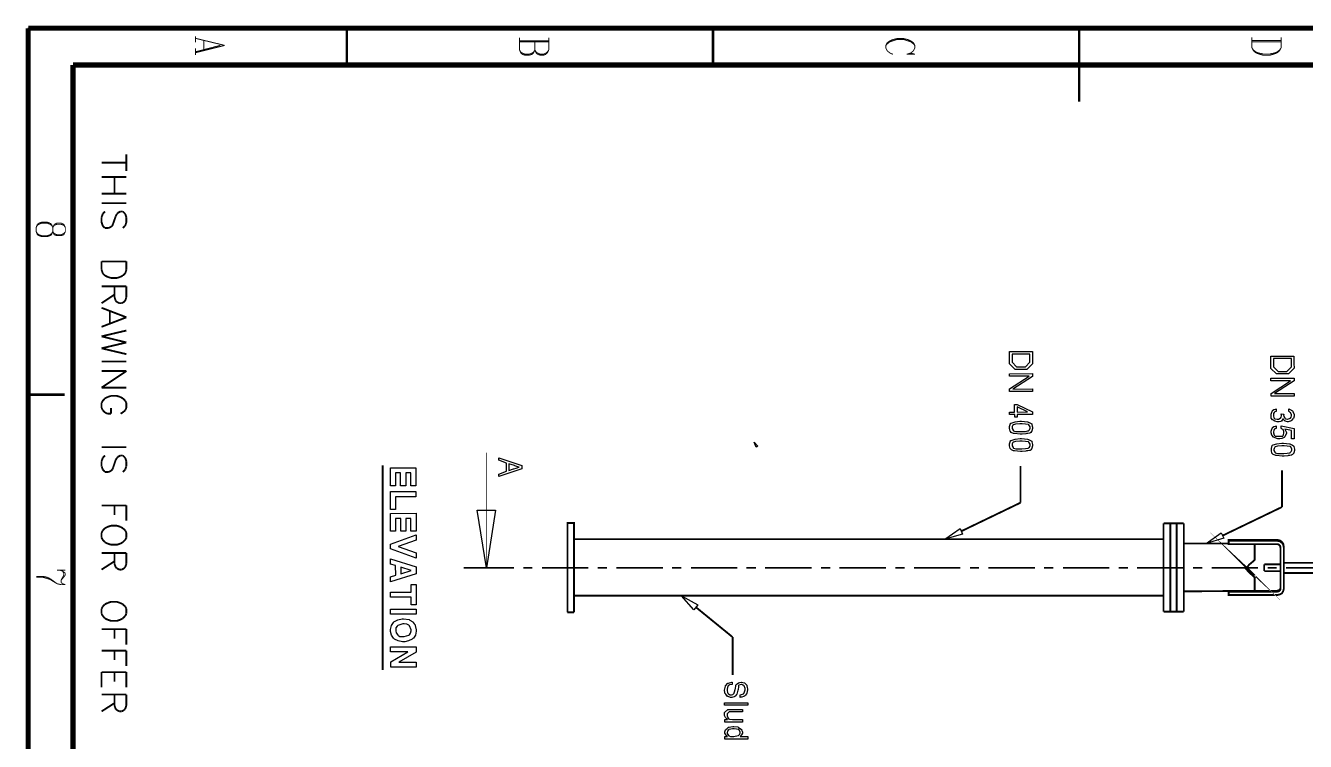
# Model space of a CAD drawing. Extents: x 0.1 to 11.6, y 0.3 to 16.2.
# Drawn here: x 0.14 to 7.09, y 12.35 to 16.23 of the extents above; entities that cross this region are included whole.
import ezdxf

# ---------------------------------------------------------------- set-up
doc = ezdxf.new("R2010")
doc.units = 0
doc.layers.get('0').update_dxf_attribs({"linetype": 'CONTINUOUS'})

msp = doc.modelspace()

# ---------------------------------------------------------------- linework, layer by layer
at = {"color": 0}
for points, const_width in [([(0.155003, 16.22), (11.57, 16.22)], 0.028333), ([(0.155003, 0.310004), (0.155003, 16.22)], 0.028333), ([(1.88499, 16.02), (1.88499, 16.22)], 0.013333), ([(3.87332, 16.02), (3.87332, 16.22)], 0.013333), ([(5.86165, 16.02), (5.86165, 16.22)], 0.013333), ([(5.86165, 16.22), (5.86165, 15.8217)], 0.013333), ([(1.06331, 16.1767), (1.06331, 16.1433)], 0.005208), ([(1.22168, 16.1267), (1.06331, 16.165)], 0.005208), ([(1.22168, 16.1267), (1.06331, 16.0867)], 0.005208), ([(1.19835, 16.1267), (1.06331, 16.0917)], 0.005208), ([(1.10834, 16.155), (1.10834, 16.1033)], 0.005208), ([(2.82335, 16.1017), (2.82335, 16.1683)], 0.005208), ([(2.98167, 16.1517), (2.82335, 16.1517)], 0.005208), ([(2.98167, 16.1467), (2.82335, 16.1467)], 0.005208), ([(2.90668, 16.1467), (2.90668, 16.1017)], 0.005208), ([(2.98167, 16.1683), (2.98167, 16.1017)], 0.005208), ([(4.81999, 16.1417), (4.81168, 16.125)], 0.005208), ([(4.81999, 16.135), (4.81168, 16.125)], 0.005208), ([(4.81168, 16.125), (4.81168, 16.1133)], 0.005208), ([(4.83501, 16.1517), (4.81999, 16.1417)], 0.005208), ([(4.83501, 16.1467), (4.81999, 16.135)], 0.005208), ([(4.84999, 16.1583), (4.83501, 16.1517)], 0.005208), ([(4.84999, 16.1517), (4.83501, 16.1467)], 0.005208), ([(4.87169, 16.1633), (4.84999, 16.1583)], 0.005208), ([(4.87169, 16.1583), (4.84999, 16.1517)], 0.005208), ([(4.91, 16.1633), (4.87169, 16.1633)], 0.005208), ([(4.91, 16.1583), (4.87169, 16.1583)], 0.005208), ([(4.93164, 16.1583), (4.91, 16.1633)], 0.005208), ([(4.93164, 16.1517), (4.91, 16.1583)], 0.005208), ([(4.94667, 16.1517), (4.93164, 16.1583)], 0.005208), ([(4.94667, 16.1467), (4.93164, 16.1517)], 0.005208), ([(4.96164, 16.1417), (4.94667, 16.1517)], 0.005208), ([(4.96164, 16.135), (4.94667, 16.1467)], 0.005208), ([(4.97, 16.125), (4.96164, 16.1417)], 0.005208), ([(4.97, 16.125), (4.96164, 16.135)], 0.005208), ([(4.97, 16.1133), (4.97, 16.125)], 0.005208), ([(6.80003, 16.1133), (6.80003, 16.17)], 0.005208), ([(6.95833, 16.1533), (6.80003, 16.1533)], 0.005208), ([(6.95833, 16.1467), (6.80003, 16.1467)], 0.005208), ([(6.95833, 16.17), (6.95833, 16.1133)], 0.005208), ([(1.06331, 16.11), (1.06331, 16.075)], 0.005208), ([(2.83003, 16.085), (2.82335, 16.1017)], 0.005208), ([(2.83003, 16.09), (2.82335, 16.1017)], 0.005208), ([(2.83832, 16.085), (2.83003, 16.09)], 0.005208), ([(2.83832, 16.0783), (2.83003, 16.085)], 0.005208), ([(2.85335, 16.0783), (2.83832, 16.085)], 0.005208), ([(2.85335, 16.0733), (2.83832, 16.0783)], 0.005208), ([(2.875, 16.0783), (2.85335, 16.0783)], 0.005208), ([(2.875, 16.0733), (2.85335, 16.0733)], 0.005208), ([(2.89165, 16.085), (2.875, 16.0783)], 0.005208), ([(2.89165, 16.0783), (2.875, 16.0733)], 0.005208), ([(2.89833, 16.09), (2.89165, 16.085)], 0.005208), ([(2.89833, 16.085), (2.89165, 16.0783)], 0.005208), ([(2.90668, 16.1017), (2.89833, 16.085)], 0.005208), ([(2.90668, 16.1017), (2.89833, 16.09)], 0.005208), ([(2.91336, 16.085), (2.90668, 16.1017)], 0.005208), ([(2.91336, 16.09), (2.90668, 16.1017)], 0.005208), ([(2.92165, 16.085), (2.91336, 16.09)], 0.005208), ([(2.92165, 16.0783), (2.91336, 16.085)], 0.005208), ([(2.93668, 16.0783), (2.92165, 16.085)], 0.005208), ([(2.93668, 16.0733), (2.92165, 16.0783)], 0.005208), ([(2.95167, 16.0783), (2.93668, 16.0783)], 0.005208), ([(2.95167, 16.0733), (2.93668, 16.0733)], 0.005208), ([(2.96669, 16.085), (2.95167, 16.0783)], 0.005208), ([(2.96669, 16.0783), (2.95167, 16.0733)], 0.005208), ([(2.97331, 16.09), (2.96669, 16.085)], 0.005208), ([(2.97331, 16.085), (2.96669, 16.0783)], 0.005208), ([(2.98167, 16.1017), (2.97331, 16.085)], 0.005208), ([(2.98167, 16.1017), (2.97331, 16.09)], 0.005208), ([(4.81168, 16.1133), (4.81999, 16.0967)], 0.005208), ([(4.81999, 16.0967), (4.83501, 16.085)], 0.005208), ([(4.83501, 16.085), (4.84999, 16.0783)], 0.005208), ([(4.94667, 16.085), (4.92503, 16.0783)], 0.005208), ([(4.92503, 16.0783), (4.97, 16.0783)], 0.005208), ([(4.94667, 16.085), (4.96164, 16.0967)], 0.005208), ([(4.97, 16.0783), (4.94667, 16.085)], 0.005208), ([(4.96164, 16.0967), (4.97, 16.1133)], 0.005208), ([(6.80832, 16.0967), (6.80003, 16.1133)], 0.005208), ([(6.80832, 16.1017), (6.80003, 16.1133)], 0.005208), ([(6.82335, 16.09), (6.80832, 16.1017)], 0.005208), ([(6.82335, 16.085), (6.80832, 16.0967)], 0.005208), ([(6.83832, 16.085), (6.82335, 16.09)], 0.005208), ([(6.83832, 16.08), (6.82335, 16.085)], 0.005208), ([(6.86003, 16.08), (6.83832, 16.085)], 0.005208), ([(6.86003, 16.0733), (6.83832, 16.08)], 0.005208), ([(6.89833, 16.08), (6.86003, 16.08)], 0.005208), ([(6.89833, 16.0733), (6.86003, 16.0733)], 0.005208), ([(6.91997, 16.085), (6.89833, 16.08)], 0.005208), ([(6.91997, 16.08), (6.89833, 16.0733)], 0.005208), ([(6.935, 16.09), (6.91997, 16.085)], 0.005208), ([(6.935, 16.085), (6.91997, 16.08)], 0.005208), ([(6.94997, 16.1017), (6.935, 16.09)], 0.005208), ([(6.94997, 16.0967), (6.935, 16.085)], 0.005208), ([(6.95833, 16.1133), (6.94997, 16.0967)], 0.005208), ([(6.95833, 16.1133), (6.94997, 16.1017)], 0.005208), ([(0.398329, 16.02), (11.315, 16.02)], 0.028333), ([(0.398329, 0.533311), (0.398329, 16.02)], 0.028333), ([(0.688314, 15.535), (0.688314, 15.445)], 0.01), ([(0.688314, 15.49), (0.553331, 15.49)], 0.01), ([(0.688314, 15.4117), (0.553331, 15.4117)], 0.01), ([(0.623318, 15.4117), (0.623318, 15.3217)], 0.01), ([(0.688314, 15.3217), (0.553331, 15.3217)], 0.01), ([(0.688314, 15.27), (0.553331, 15.27)], 0.01), ([(0.560004, 15.2117), (0.571669, 15.225)], 0.01), ([(0.643338, 15.2183), (0.636664, 15.2117)], 0.01), ([(0.656685, 15.225), (0.643338, 15.2183)], 0.01), ([(0.668349, 15.225), (0.656685, 15.225)], 0.01), ([(0.68164, 15.2117), (0.668349, 15.225)], 0.01), ([(0.205024, 15.155), (0.198351, 15.1383)], 0.005208), ([(0.205024, 15.15), (0.198351, 15.1383)], 0.005208), ([(0.213325, 15.1617), (0.205024, 15.155)], 0.005208), ([(0.213325, 15.155), (0.205024, 15.15)], 0.005208), ([(0.228353, 15.1667), (0.213325, 15.1617)], 0.005208), ([(0.228353, 15.1617), (0.213325, 15.155)], 0.005208), ([(0.258356, 15.1667), (0.228353, 15.1667)], 0.005208), ([(0.258356, 15.1617), (0.228353, 15.1617)], 0.005208), ([(0.273329, 15.1617), (0.258356, 15.1667)], 0.005208), ([(0.273329, 15.155), (0.258356, 15.1617)], 0.005208), ([(0.281685, 15.155), (0.273329, 15.1617)], 0.005208), ([(0.281685, 15.15), (0.273329, 15.155)], 0.005208), ([(0.288357, 15.1383), (0.281685, 15.155)], 0.005208), ([(0.288357, 15.1383), (0.281685, 15.15)], 0.005208), ([(0.296658, 15.155), (0.288357, 15.1383)], 0.005208), ([(0.296658, 15.15), (0.288357, 15.1383)], 0.005208), ([(0.311686, 15.1617), (0.296658, 15.155)], 0.005208), ([(0.311686, 15.155), (0.296658, 15.15)], 0.005208), ([(0.333333, 15.1617), (0.311686, 15.1617)], 0.005208), ([(0.333333, 15.155), (0.311686, 15.155)], 0.005208), ([(0.348307, 15.155), (0.333333, 15.1617)], 0.005208), ([(0.348307, 15.15), (0.333333, 15.155)], 0.005208), ([(0.356663, 15.1383), (0.348307, 15.155)], 0.005208), ([(0.356663, 15.1383), (0.348307, 15.15)], 0.005208), ([(0.553331, 15.1933), (0.560004, 15.2117)], 0.01), ([(0.553331, 15.1667), (0.553331, 15.1933)], 0.01), ([(0.560004, 15.1467), (0.553331, 15.1667)], 0.01), ([(0.571669, 15.135), (0.560004, 15.1467)], 0.01), ([(0.611654, 15.1467), (0.604981, 15.1417)], 0.01), ([(0.616644, 15.16), (0.611654, 15.1467)], 0.01), ([(0.629992, 15.1983), (0.616644, 15.16)], 0.01), ([(0.636664, 15.2117), (0.629992, 15.1983)], 0.01), ([(0.668349, 15.135), (0.68164, 15.1467)], 0.01), ([(0.688314, 15.1933), (0.68164, 15.2117)], 0.01), ([(0.68164, 15.1467), (0.688314, 15.1667)], 0.01), ([(0.688314, 15.1667), (0.688314, 15.1933)], 0.01), ([(0.198351, 15.1383), (0.198351, 15.115)], 0.005208), ([(0.198351, 15.115), (0.205024, 15.0983)], 0.005208), ([(0.198351, 15.115), (0.205024, 15.105)], 0.005208), ([(0.205024, 15.105), (0.213325, 15.0983)], 0.005208), ([(0.205024, 15.0983), (0.213325, 15.0933)], 0.005208), ([(0.213325, 15.0983), (0.228353, 15.0933)], 0.005208), ([(0.213325, 15.0933), (0.228353, 15.0883)], 0.005208), ([(0.228353, 15.0933), (0.258356, 15.0933)], 0.005208), ([(0.228353, 15.0883), (0.258356, 15.0883)], 0.005208), ([(0.258356, 15.0933), (0.273329, 15.0983)], 0.005208), ([(0.258356, 15.0883), (0.273329, 15.0933)], 0.005208), ([(0.273329, 15.0983), (0.281685, 15.105)], 0.005208), ([(0.273329, 15.0933), (0.281685, 15.0983)], 0.005208), ([(0.281685, 15.0983), (0.288357, 15.115)], 0.005208), ([(0.281685, 15.105), (0.288357, 15.115)], 0.005208), ([(0.288357, 15.1383), (0.288357, 15.115)], 0.005208), ([(0.288357, 15.115), (0.296658, 15.0983)], 0.005208), ([(0.288357, 15.115), (0.296658, 15.105)], 0.005208), ([(0.296658, 15.105), (0.311686, 15.0983)], 0.005208), ([(0.296658, 15.0983), (0.311686, 15.0933)], 0.005208), ([(0.311686, 15.0983), (0.333333, 15.0983)], 0.005208), ([(0.311686, 15.0933), (0.333333, 15.0933)], 0.005208), ([(0.333333, 15.0983), (0.348307, 15.105)], 0.005208), ([(0.333333, 15.0933), (0.348307, 15.0983)], 0.005208), ([(0.348307, 15.0983), (0.356663, 15.115)], 0.005208), ([(0.348307, 15.105), (0.356663, 15.115)], 0.005208), ([(0.356663, 15.115), (0.356663, 15.1383)], 0.005208), ([(0.591689, 15.135), (0.571669, 15.135)], 0.01), ([(0.604981, 15.1417), (0.591689, 15.135)], 0.01), ([(0.688314, 14.9533), (0.553331, 14.9533)], 0.01), ([(0.553331, 14.9083), (0.553331, 14.9533)], 0.01), ([(0.688314, 14.9533), (0.688314, 14.9083)], 0.01), ([(0.560004, 14.8883), (0.553331, 14.9083)], 0.01), ([(0.571669, 14.8767), (0.560004, 14.8883)], 0.01), ([(0.585015, 14.87), (0.571669, 14.8767)], 0.01), ([(0.604981, 14.8633), (0.585015, 14.87)], 0.01), ([(0.656685, 14.87), (0.636664, 14.8633)], 0.01), ([(0.668349, 14.8767), (0.656685, 14.87)], 0.01), ([(0.68164, 14.8883), (0.668349, 14.8767)], 0.01), ([(0.688314, 14.9083), (0.68164, 14.8883)], 0.01), ([(0.688314, 14.8183), (0.553331, 14.8183)], 0.01), ([(0.636664, 14.8633), (0.604981, 14.8633)], 0.01), ([(0.623318, 14.76), (0.623318, 14.8183)], 0.01), ([(0.688314, 14.8183), (0.688314, 14.76)], 0.01), ([(0.623318, 14.7733), (0.553331, 14.7267)], 0.01), ([(0.629992, 14.74), (0.623318, 14.76)], 0.01), ([(0.636664, 14.7333), (0.629992, 14.74)], 0.01), ([(0.650011, 14.7267), (0.636664, 14.7333)], 0.01), ([(0.675022, 14.7333), (0.663357, 14.7267)], 0.01), ([(0.68164, 14.74), (0.675022, 14.7333)], 0.01), ([(0.688314, 14.76), (0.68164, 14.74)], 0.01), ([(0.688314, 14.65), (0.553331, 14.7017)], 0.01), ([(0.598307, 14.6817), (0.598307, 14.6167)], 0.01), ([(0.663357, 14.7267), (0.650011, 14.7267)], 0.01), ([(0.688314, 14.65), (0.553331, 14.5983)], 0.01), ([(0.688314, 14.5783), (0.553331, 14.5467)], 0.01), ([(0.688314, 14.5133), (0.553331, 14.5467)], 0.01), ([(0.688314, 14.5133), (0.553331, 14.4817)], 0.01), ([(0.688314, 14.45), (0.553331, 14.4817)], 0.01), ([(0.688314, 14.41), (0.553331, 14.41)], 0.01), ([(0.688314, 14.3583), (0.553331, 14.3583)], 0.01), ([(0.688314, 14.3583), (0.553331, 14.2683)], 0.01), ([(0.688314, 14.2683), (0.553331, 14.2683)], 0.01), ([(0.353353, 14.23), (0.155003, 14.23)], 0.013333), ([(0.560004, 14.1967), (0.553331, 14.185)], 0.01), ([(0.553331, 14.185), (0.553331, 14.1583)], 0.01), ([(0.571669, 14.21), (0.560004, 14.1967)], 0.01), ([(0.585015, 14.2167), (0.571669, 14.21)], 0.01), ([(0.604981, 14.2233), (0.585015, 14.2167)], 0.01), ([(0.636664, 14.2233), (0.604981, 14.2233)], 0.01), ([(0.656685, 14.2167), (0.636664, 14.2233)], 0.01), ([(0.668349, 14.21), (0.656685, 14.2167)], 0.01), ([(0.68164, 14.1967), (0.668349, 14.21)], 0.01), ([(0.688314, 14.185), (0.68164, 14.1967)], 0.01), ([(0.688314, 14.1583), (0.688314, 14.185)], 0.01), ([(0.553331, 14.1583), (0.560004, 14.145)], 0.01), ([(0.560004, 14.145), (0.571669, 14.1333)], 0.01), ([(0.571669, 14.1333), (0.585015, 14.1267)], 0.01), ([(0.585015, 14.1267), (0.604981, 14.1267)], 0.01), ([(0.604981, 14.1583), (0.604981, 14.1267)], 0.01), ([(0.656685, 14.1267), (0.668349, 14.1333)], 0.01), ([(0.668349, 14.1333), (0.68164, 14.145)], 0.01), ([(0.68164, 14.145), (0.688314, 14.1583)], 0.01), ([(0.688314, 13.945), (0.553331, 13.945)], 0.01), ([(0.560004, 13.8867), (0.571669, 13.9)], 0.01), ([(0.656685, 13.9), (0.643338, 13.8933)], 0.01), ([(0.668349, 13.9), (0.656685, 13.9)], 0.01), ([(0.68164, 13.8867), (0.668349, 13.9)], 0.01), ([(2.64333, 13.915), (2.64333, 13.29)], 0.003333), ([(0.553331, 13.8683), (0.560004, 13.8867)], 0.01), ([(0.553331, 13.8417), (0.553331, 13.8683)], 0.01), ([(0.560004, 13.8233), (0.553331, 13.8417)], 0.01), ([(0.616644, 13.835), (0.611654, 13.8233)], 0.01), ([(0.629992, 13.875), (0.616644, 13.835)], 0.01), ([(0.636664, 13.8867), (0.629992, 13.875)], 0.01), ([(0.643338, 13.8933), (0.636664, 13.8867)], 0.01), ([(0.688314, 13.8683), (0.68164, 13.8867)], 0.01), ([(0.68164, 13.8233), (0.688314, 13.8417)], 0.01), ([(0.688314, 13.8417), (0.688314, 13.8683)], 0.01), ([(2.08003, 13.8467), (2.08003, 12.735)], 0.01), ([(5.54335, 13.6433), (5.54335, 13.8417)], 0.01), ([(0.571669, 13.81), (0.560004, 13.8233)], 0.01), ([(0.591689, 13.81), (0.571669, 13.81)], 0.01), ([(0.604981, 13.8167), (0.591689, 13.81)], 0.01), ([(0.611654, 13.8233), (0.604981, 13.8167)], 0.01), ([(0.668349, 13.81), (0.68164, 13.8233)], 0.01), ([(6.96332, 13.62), (6.96332, 13.8184)], 0.01), ([(0.688314, 13.6283), (0.553331, 13.6283)], 0.01), ([(0.623318, 13.6283), (0.623318, 13.5767)], 0.01), ([(0.688314, 13.6283), (0.688314, 13.545)], 0.01), ([(5.22168, 13.4883), (5.54335, 13.6433)], 0.01), ([(6.64165, 13.465), (6.96332, 13.62)], 0.01), ([(0.560004, 13.4933), (0.553331, 13.48)], 0.01), ([(0.553331, 13.48), (0.553331, 13.4533)], 0.01), ([(0.571669, 13.505), (0.560004, 13.4933)], 0.01), ([(0.585015, 13.5117), (0.571669, 13.505)], 0.01), ([(0.604981, 13.5183), (0.585015, 13.5117)], 0.01), ([(0.636664, 13.5183), (0.604981, 13.5183)], 0.01), ([(0.656685, 13.5117), (0.636664, 13.5183)], 0.01), ([(0.668349, 13.505), (0.656685, 13.5117)], 0.01), ([(0.68164, 13.4933), (0.668349, 13.505)], 0.01), ([(0.688314, 13.48), (0.68164, 13.4933)], 0.01), ([(0.688314, 13.4533), (0.688314, 13.48)], 0.01), ([(3.11833, 13.0483), (3.11833, 13.29), (3.11833, 13.5333), (3.08333, 13.5333), (3.08333, 13.29), (3.08333, 13.0483)], 0.01), ([(6.43001, 13.5317), (6.39165, 13.5317), (6.35667, 13.5317), (6.31999, 13.5317)], 0.01), ([(6.31999, 13.5317), (6.31999, 13.0517)], 0.01), ([(6.35667, 13.0517), (6.35667, 13.5317)], 0.01), ([(6.39165, 13.0517), (6.39165, 13.5317)], 0.01), ([(6.43001, 13.0517), (6.43001, 13.5317)], 0.01), ([(0.553331, 13.4533), (0.560004, 13.4417)], 0.01), ([(0.560004, 13.4417), (0.571669, 13.4283)], 0.01), ([(0.571669, 13.4283), (0.585015, 13.4217)], 0.01), ([(0.585015, 13.4217), (0.604981, 13.415)], 0.01), ([(0.604981, 13.415), (0.636664, 13.415)], 0.01), ([(0.636664, 13.415), (0.656685, 13.4217)], 0.01), ([(0.656685, 13.4217), (0.668349, 13.4283)], 0.01), ([(0.668349, 13.4283), (0.68164, 13.4417)], 0.01), ([(0.68164, 13.4417), (0.688314, 13.4533)], 0.01), ([(6.31999, 13.445), (3.11833, 13.445)], 0.01), ([(6.67333, 13.4217), (6.43001, 13.4217)], 0.01), ([(6.67333, 13.4367), (6.67333, 13.4183), (6.93668, 13.4183), (6.94499, 13.4167), (6.95335, 13.4083), (6.95503, 13.3983), (6.95503, 13.1767), (6.95335, 13.1683), (6.94499, 13.1617), (6.93668, 13.16), (6.67333, 13.16), (6.67333, 13.1417), (6.93668, 13.1417), (6.95167, 13.145), (6.96332, 13.1517), (6.97, 13.1634), (6.97331, 13.1767), (6.97331, 13.3983), (6.97, 13.415), (6.96332, 13.425), (6.95167, 13.4333), (6.93668, 13.4367)], 0.01), ([(6.815, 13.4183), (6.815, 13.3783), (6.815, 13.3333), (6.80664, 13.325), (6.785, 13.3066), (6.76665, 13.285), (6.785, 13.265), (6.80501, 13.2467), (6.815, 13.2367), (6.815, 13.1967), (6.815, 13.1617)], 0.01), ([(6.97331, 13.3983), (6.97331, 13.4033), (6.97, 13.42), (6.96332, 13.43), (6.95167, 13.4383), (6.93668, 13.4417)], 0.01), ([(0.688314, 13.37), (0.553331, 13.37)], 0.01), ([(0.623318, 13.3117), (0.623318, 13.37)], 0.01), ([(0.688314, 13.37), (0.688314, 13.3117)], 0.01), ([(0.356663, 13.2767), (0.311686, 13.2767)], 0.005208), ([(0.32666, 13.2767), (0.341689, 13.2717)], 0.005208), ([(0.341689, 13.2717), (0.356663, 13.26)], 0.005208), ([(0.341689, 13.2717), (0.348307, 13.26)], 0.005208), ([(0.623318, 13.325), (0.553331, 13.28)], 0.01), ([(0.629992, 13.2933), (0.623318, 13.3117)], 0.01), ([(0.636664, 13.2867), (0.629992, 13.2933)], 0.01), ([(0.650011, 13.28), (0.636664, 13.2867)], 0.01), ([(0.663357, 13.28), (0.650011, 13.28)], 0.01), ([(0.675022, 13.2867), (0.663357, 13.28)], 0.01), ([(0.68164, 13.2933), (0.675022, 13.2867)], 0.01), ([(0.688314, 13.3117), (0.68164, 13.2933)], 0.01), ([(2.52001, 13.29), (2.79335, 13.29)], 0.01), ([(2.84332, 13.29), (2.89333, 13.29)], 0.01), ([(2.94499, 13.29), (3.19667, 13.29)], 0.01), ([(3.24669, 13.29), (3.29833, 13.29)], 0.01), ([(3.34831, 13.29), (3.60167, 13.29)], 0.01), ([(3.65169, 13.29), (3.70167, 13.29)], 0.01), ([(3.75331, 13.29), (4.00499, 13.29)], 0.01), ([(4.05501, 13.29), (4.10667, 13.29)], 0.01), ([(4.15668, 13.29), (4.41, 13.29)], 0.01), ([(4.46001, 13.29), (4.50999, 13.29)], 0.01), ([(4.56, 13.29), (4.81332, 13.29)], 0.01), ([(4.86333, 13.29), (4.91499, 13.29)], 0.01), ([(4.965, 13.29), (5.21669, 13.29)], 0.01), ([(5.26833, 13.29), (5.31836, 13.29)], 0.01), ([(5.36833, 13.29), (5.62169, 13.29)], 0.01), ([(5.67165, 13.29), (5.72168, 13.29)], 0.01), ([(5.77333, 13.29), (6.02501, 13.29)], 0.01), ([(6.07667, 13.29), (6.12668, 13.29)], 0.01), ([(6.17665, 13.29), (6.43001, 13.29)], 0.01), ([(6.47999, 13.29), (6.53, 13.29)], 0.01), ([(6.58165, 13.29), (6.83333, 13.29)], 0.01), ([(6.95503, 13.3083), (6.86664, 13.3083)], 0.01), ([(6.86664, 13.3083), (6.86664, 13.2884), (6.86664, 13.2717)], 0.01), ([(6.86664, 13.2717), (6.95503, 13.2717)], 0.01), ([(6.88499, 13.29), (6.935, 13.29)], 0.01), ([(7.87831, 13.3167), (6.97331, 13.3167)], 0.01), ([(6.98503, 13.29), (7.23833, 13.29)], 0.01), ([(0.235026, 13.2433), (0.198351, 13.2433)], 0.005208), ([(0.235026, 13.2383), (0.198351, 13.2383)], 0.005208), ([(0.258356, 13.2383), (0.235026, 13.2433)], 0.005208), ([(0.258356, 13.2317), (0.235026, 13.2383)], 0.005208), ([(0.273329, 13.2317), (0.258356, 13.2383)], 0.005208), ([(0.273329, 13.2267), (0.258356, 13.2317)], 0.005208), ([(0.311686, 13.2033), (0.273329, 13.2317)], 0.005208), ([(0.311686, 13.2033), (0.273329, 13.2267)], 0.005208), ([(0.333333, 13.1983), (0.311686, 13.2033)], 0.005208), ([(0.356663, 13.25), (0.333333, 13.2217)], 0.005208), ([(0.348307, 13.25), (0.333333, 13.2217)], 0.005208), ([(0.333333, 13.2217), (0.333333, 13.21)], 0.005208), ([(0.333333, 13.21), (0.341689, 13.2033)], 0.005208), ([(0.341689, 13.2033), (0.356663, 13.1983)], 0.005208), ([(0.348307, 13.26), (0.348307, 13.25)], 0.005208), ([(0.356663, 13.26), (0.356663, 13.25)], 0.005208), ([(6.815, 13.2367), (6.815, 13.2483)], 0.01), ([(6.97331, 13.2617), (7.87831, 13.2617)], 0.01), ([(0.356663, 13.1983), (0.333333, 13.1983)], 0.005208), ([(3.11833, 13.1383), (6.31999, 13.1383)], 0.01), ([(6.43001, 13.1617), (6.85667, 13.165)], 0.01), ([(6.67333, 13.16), (6.67333, 13.1617)], 0.01), ([(6.93668, 13.165), (6.85667, 13.165)], 0.01), ([(6.93668, 13.16), (6.93668, 13.165), (6.94499, 13.1667), (6.95335, 13.1733), (6.95503, 13.1816)], 0.01), ([(0.560004, 13.08), (0.553331, 13.0667)], 0.01), ([(0.553331, 13.0667), (0.553331, 13.04)], 0.01), ([(0.571669, 13.0917), (0.560004, 13.08)], 0.01), ([(0.585015, 13.0983), (0.571669, 13.0917)], 0.01), ([(0.604981, 13.105), (0.585015, 13.0983)], 0.01), ([(0.636664, 13.105), (0.604981, 13.105)], 0.01), ([(0.656685, 13.0983), (0.636664, 13.105)], 0.01), ([(0.668349, 13.0917), (0.656685, 13.0983)], 0.01), ([(0.68164, 13.08), (0.668349, 13.0917)], 0.01), ([(0.688314, 13.0667), (0.68164, 13.08)], 0.01), ([(0.688314, 13.04), (0.688314, 13.0667)], 0.01), ([(3.78168, 13.075), (3.97999, 12.9134)], 0.01), ([(0.553331, 13.04), (0.560004, 13.0283)], 0.01), ([(0.560004, 13.0283), (0.571669, 13.015)], 0.01), ([(0.571669, 13.015), (0.585015, 13.0084)], 0.01), ([(0.585015, 13.0084), (0.604981, 13.0017)], 0.01), ([(0.604981, 13.0017), (0.636664, 13.0017)], 0.01), ([(0.636664, 13.0017), (0.656685, 13.0084)], 0.01), ([(0.656685, 13.0084), (0.668349, 13.015)], 0.01), ([(0.668349, 13.015), (0.68164, 13.0283)], 0.01), ([(0.68164, 13.0283), (0.688314, 13.04)], 0.01), ([(3.08333, 13.0483), (3.11833, 13.0483)], 0.01), ([(6.31999, 13.0517), (6.35667, 13.0517), (6.39165, 13.0517), (6.43001, 13.0517)], 0.01), ([(0.688314, 12.9567), (0.553331, 12.9567)], 0.01), ([(0.623318, 12.9567), (0.623318, 12.905)], 0.01), ([(0.688314, 12.9567), (0.688314, 12.8717)], 0.01), ([(3.97999, 12.9134), (3.97999, 12.7083)], 0.01), ([(0.688314, 12.84), (0.553331, 12.84)], 0.01), ([(0.623318, 12.84), (0.623318, 12.7884)], 0.01), ([(0.688314, 12.84), (0.688314, 12.7567)], 0.01), ([(0.688314, 12.7233), (0.553331, 12.7233)], 0.01), ([(0.553331, 12.7233), (0.553331, 12.64)], 0.01), ([(0.623318, 12.7233), (0.623318, 12.6717)], 0.01), ([(0.688314, 12.7233), (0.688314, 12.64)], 0.01), ([(0.688314, 12.6017), (0.553331, 12.6017)], 0.01), ([(0.623318, 12.5433), (0.623318, 12.6017)], 0.01), ([(0.688314, 12.6017), (0.688314, 12.5433)], 0.01), ([(0.623318, 12.555), (0.553331, 12.51)], 0.01), ([(0.629992, 12.5233), (0.623318, 12.5433)], 0.01), ([(0.636664, 12.5167), (0.629992, 12.5233)], 0.01), ([(0.650011, 12.51), (0.636664, 12.5167)], 0.01), ([(0.663357, 12.51), (0.650011, 12.51)], 0.01), ([(0.675022, 12.5167), (0.663357, 12.51)], 0.01), ([(0.68164, 12.5233), (0.675022, 12.5167)], 0.01), ([(0.688314, 12.5433), (0.68164, 12.5233)], 0.01)]:
    msp.add_lwpolyline(points, dxfattribs=dict(at, const_width=const_width))
for points, const_width in [([(0.155003, 16.22), (11.57, 16.22), (11.57, 0.310004), (0.155003, 0.310004), (0.155003, 16.22)], 0.005208), ([(6.77165, 13.29), (6.78999, 13.2717), (6.81, 13.2533), (6.815, 13.2483), (6.79497, 13.2683), (6.77165, 13.29)], 0.01), ([(6.67333, 13.4367), (6.67333, 13.4417), (6.93668, 13.4417), (6.93668, 13.4367), (6.67333, 13.4367)], 0.01)]:
    msp.add_lwpolyline(points, close=True, dxfattribs=dict(at, const_width=const_width))
for points in [[(5.48335, 14.4643), (5.60835, 14.4646), (5.60835, 14.424), (5.60856, 14.3979), (5.57796, 14.3674), (5.54671, 14.3674), (5.51417, 14.3671), (5.48356, 14.3978), (5.48335, 14.4218), (5.48335, 14.4643)], [(5.49724, 14.4504), (5.49724, 14.424), (5.49744, 14.406), (5.5224, 14.381), (5.54693, 14.3812), (5.56972, 14.3812), (5.59467, 14.4063), (5.59446, 14.4246), (5.59446, 14.4507), (5.49724, 14.4504)], [(6.90332, 14.4394), (7.02832, 14.4396), (7.02832, 14.399), (7.02854, 14.3731), (6.99794, 14.3424), (6.96669, 14.3424), (6.93414, 14.3422), (6.90354, 14.3728), (6.90332, 14.3968), (6.90332, 14.4394)], [(6.91721, 14.4256), (6.91721, 14.399), (6.91743, 14.381), (6.94239, 14.3561), (6.9669, 14.3563), (6.98969, 14.3563), (7.01465, 14.3812), (7.01443, 14.3997), (7.01443, 14.4257), (6.91721, 14.4256)], [(5.48351, 14.344), (5.60851, 14.3442), (5.60851, 14.3292), (5.50196, 14.2607), (5.60872, 14.2608), (5.60872, 14.2469), (5.48372, 14.2468), (5.48372, 14.2617), (5.59028, 14.3303), (5.48351, 14.3301), (5.48351, 14.344)], [(6.90354, 14.3189), (7.02854, 14.3192), (7.02854, 14.3042), (6.92199, 14.2356), (7.02875, 14.2358), (7.02875, 14.2219), (6.90375, 14.2217), (6.90375, 14.2367), (7.01031, 14.3053), (6.90354, 14.305), (6.90354, 14.3189)], [(5.48372, 14.1357), (5.5115, 14.1357), (5.5115, 14.1774), (5.52539, 14.1774), (5.60872, 14.136), (5.60894, 14.1221), (5.52561, 14.1218), (5.52561, 14.1079), (5.51172, 14.1079), (5.51172, 14.1218), (5.48394, 14.1218), (5.48372, 14.1357)], [(5.52539, 14.1357), (5.58094, 14.136), (5.52539, 14.1635), (5.52539, 14.1357)], [(6.93158, 14.1522), (6.93158, 14.1383), (6.93033, 14.1381), (6.9215, 14.1349), (6.92096, 14.1344), (6.92014, 14.1333), (6.91808, 14.1282), (6.91769, 14.1206), (6.91769, 14.1181), (6.91769, 14.1147), (6.91938, 14.1046), (6.92313, 14.1), (6.92421, 14.0996), (6.92475, 14.0989), (6.93636, 14.0967), (6.94026, 14.0967), (6.94401, 14.0967), (6.95426, 14.1017), (6.95524, 14.1026), (6.9554, 14.1031), (6.95839, 14.1083), (6.9611, 14.1149), (6.9611, 14.1169), (6.96093, 14.1171), (6.95964, 14.1251), (6.95936, 14.126), (6.97325, 14.1247), (6.97319, 14.1246), (6.97304, 14.1233), (6.97304, 14.1228), (6.972, 14.1204), (6.97265, 14.1118), (6.97754, 14.1063), (6.97846, 14.105), (6.97889, 14.1031), (6.9846, 14.0979), (6.99235, 14.0969), (6.99496, 14.0969), (6.99571, 14.0969), (7.00831, 14.1017), (7.00928, 14.1026), (7.0095, 14.1031), (7.01243, 14.1082), (7.01492, 14.1146), (7.01492, 14.1167), (7.01492, 14.1203), (7.01199, 14.1303), (7.01144, 14.1313), (7.00999, 14.1317), (7.00575, 14.1351), (7.00217, 14.1383), (7.00103, 14.1386), (7.00103, 14.1525), (7.00319, 14.1521), (7.02024, 14.1421), (7.02143, 14.1406), (7.02208, 14.1389), (7.02881, 14.1228), (7.02881, 14.1174), (7.02881, 14.1129), (7.02501, 14.1011), (7.02425, 14.0997), (7.02274, 14.0982), (7.01318, 14.0881), (7.01188, 14.0874), (7.0096, 14.0863), (7.00222, 14.0836), (6.99675, 14.0831), (6.99496, 14.0831), (6.99289, 14.0831), (6.98068, 14.0865), (6.97954, 14.0872), (6.97786, 14.0875), (6.9725, 14.0918), (6.96913, 14.0981), (6.96847, 14.0993), (6.96728, 14.0974), (6.9599, 14.0864), (6.95871, 14.0858), (6.95638, 14.0851), (6.94868, 14.0832), (6.94217, 14.0828), (6.94006, 14.0828), (6.93631, 14.0828), (6.92507, 14.0854), (6.91618, 14.0914), (6.91444, 14.0931), (6.91178, 14.0939), (6.90522, 14.1032), (6.90381, 14.1161), (6.90381, 14.1186), (6.90381, 14.1244), (6.9101, 14.1404), (6.9114, 14.1418), (6.91206, 14.1431), (6.91938, 14.1486), (6.92953, 14.1521), (6.93158, 14.1522)], [(5.54633, 14.0853), (5.54937, 14.0853), (5.58192, 14.0819), (5.58475, 14.0814), (5.58718, 14.0799), (5.59771, 14.0753), (5.60449, 14.0711), (5.60514, 14.0699), (5.60487, 14.0675), (5.60661, 14.0597), (5.60883, 14.0528), (5.60883, 14.0506), (5.60883, 14.0458), (5.60558, 14.0338), (5.60493, 14.0321), (5.6034, 14.0303), (5.59885, 14.0242), (5.59483, 14.0215), (5.59364, 14.0214), (5.59136, 14.0208), (5.58376, 14.0194), (5.57721, 14.0186), (5.57542, 14.0182), (5.57292, 14.0176), (5.55311, 14.0158), (5.54656, 14.0158), (5.54237, 14.0157), (5.51112, 14.0189), (5.50836, 14.0194), (5.50467, 14.0199), (5.49349, 14.0238), (5.48839, 14.0297), (5.48774, 14.031), (5.48676, 14.0321), (5.48383, 14.0458), (5.48383, 14.0503), (5.48383, 14.0562), (5.4885, 14.0729), (5.48947, 14.0744), (5.49274, 14.0758), (5.51417, 14.0821), (5.54058, 14.0853), (5.54633, 14.0853)], [(5.54633, 14.0714), (5.53971, 14.0713), (5.51665, 14.0697), (5.50483, 14.0663), (5.50379, 14.0653), (5.50228, 14.0636), (5.49849, 14.0575), (5.49772, 14.0521), (5.49772, 14.0503), (5.49772, 14.0467), (5.50293, 14.0365), (5.50401, 14.0356), (5.50456, 14.034), (5.51708, 14.0303), (5.54053, 14.0297), (5.54656, 14.0297), (5.55083, 14.0297), (5.56999, 14.0307), (5.58376, 14.0333), (5.58539, 14.034), (5.58658, 14.0343), (5.59196, 14.0397), (5.59494, 14.0481), (5.59494, 14.0507), (5.59494, 14.0551), (5.58789, 14.0668), (5.58649, 14.0683), (5.58421, 14.0679), (5.57032, 14.0692), (5.55231, 14.0714), (5.54633, 14.0714)], [(6.93175, 14.0599), (6.93175, 14.046), (6.93056, 14.0457), (6.92188, 14.0431), (6.92133, 14.0426), (6.92046, 14.0415), (6.91829, 14.0362), (6.91786, 14.0288), (6.91786, 14.0263), (6.91786, 14.0222), (6.91992, 14.0101), (6.92458, 14.0056), (6.92589, 14.0054), (6.92654, 14.0051), (6.94185, 14.0043), (6.94694, 14.0043), (6.95182, 14.0043), (6.96528, 14.0053), (6.96647, 14.0054), (6.96707, 14.0054), (6.97086, 14.0113), (6.97342, 14.0236), (6.97342, 14.0271), (6.97342, 14.0307), (6.97017, 14.0414), (6.96951, 14.0417), (6.96826, 14.0411), (6.96376, 14.0424), (6.9605, 14.0456), (6.95953, 14.046), (6.95953, 14.0599), (7.02897, 14.0461), (7.02919, 13.9906), (7.01531, 13.9906), (7.01508, 14.0351), (6.97928, 14.0422), (6.98008, 14.0399), (6.98454, 14.0315), (6.98731, 14.025), (6.98731, 14.0228), (6.98731, 14.0201), (6.97831, 14.0015), (6.97646, 14), (6.97433, 13.9975), (6.96332, 13.9915), (6.95167, 13.9904), (6.94781, 13.9904), (6.94065, 13.9904), (6.92111, 13.9972), (6.91917, 13.9986), (6.91656, 13.9997), (6.90767, 14.0097), (6.90397, 14.0233), (6.90397, 14.0263), (6.90397, 14.0321), (6.91026, 14.0481), (6.91157, 14.0496), (6.91217, 14.0508), (6.91943, 14.0562), (6.92964, 14.0596), (6.93175, 14.0599)], [(5.54644, 13.9913), (5.54949, 13.9913), (5.58203, 13.9881), (5.58485, 13.9874), (5.58729, 13.9858), (5.59782, 13.9813), (5.6046, 13.9772), (5.60525, 13.9758), (5.60499, 13.9736), (5.60672, 13.9657), (5.60894, 13.9589), (5.60894, 13.9565), (5.60894, 13.9519), (5.60568, 13.9397), (5.60504, 13.9381), (5.60351, 13.9362), (5.59896, 13.9301), (5.59494, 13.9276), (5.59375, 13.9275), (5.59147, 13.9268), (5.58388, 13.9256), (5.57731, 13.9246), (5.57553, 13.9242), (5.57303, 13.9236), (5.55322, 13.9218), (5.54665, 13.9218), (5.54249, 13.9218), (5.51124, 13.9249), (5.50846, 13.9256), (5.50478, 13.9258), (5.4936, 13.9299), (5.4885, 13.9357), (5.48785, 13.9369), (5.48687, 13.9382), (5.48394, 13.9518), (5.48394, 13.9564), (5.48394, 13.9624), (5.48861, 13.979), (5.48958, 13.9804), (5.49283, 13.9819), (5.51426, 13.9881), (5.54069, 13.9913), (5.54644, 13.9913)], [(5.54644, 13.9774), (5.53982, 13.9774), (5.51676, 13.9757), (5.50493, 13.9722), (5.5039, 13.9713), (5.50239, 13.9696), (5.49858, 13.9636), (5.49783, 13.9582), (5.49783, 13.9564), (5.49783, 13.9526), (5.50304, 13.9425), (5.50413, 13.9415), (5.50467, 13.94), (5.51719, 13.9364), (5.54064, 13.9357), (5.54665, 13.9357), (5.55094, 13.9357), (5.5701, 13.9368), (5.58388, 13.9393), (5.5855, 13.94), (5.58669, 13.9404), (5.59207, 13.9457), (5.59506, 13.954), (5.59506, 13.9568), (5.59506, 13.9611), (5.588, 13.9729), (5.58658, 13.9743), (5.58431, 13.974), (5.57042, 13.9753), (5.5524, 13.9774), (5.54644, 13.9774)], [(6.96832, 13.966), (6.97136, 13.966), (7.0039, 13.9628), (7.00672, 13.9621), (7.00917, 13.9607), (7.01969, 13.9561), (7.02647, 13.9519), (7.02713, 13.9507), (7.02686, 13.9483), (7.0286, 13.9404), (7.03082, 13.9336), (7.03082, 13.9312), (7.03082, 13.9267), (7.02756, 13.9144), (7.02692, 13.9129), (7.02539, 13.911), (7.02083, 13.905), (7.01682, 13.9024), (7.01563, 13.9022), (7.01335, 13.9017), (7.00575, 13.9003), (6.99918, 13.8994), (6.9974, 13.899), (6.9949, 13.8983), (6.9751, 13.8965), (6.96853, 13.8965), (6.96436, 13.8965), (6.93311, 13.8996), (6.93033, 13.9003), (6.92665, 13.9006), (6.91547, 13.9046), (6.91038, 13.9104), (6.90972, 13.9118), (6.90875, 13.9129), (6.90582, 13.9265), (6.90582, 13.9311), (6.90582, 13.9371), (6.91049, 13.9537), (6.91146, 13.9551), (6.91471, 13.9567), (6.93614, 13.9628), (6.96257, 13.966), (6.96832, 13.966)], [(6.96832, 13.9521), (6.96169, 13.9521), (6.93864, 13.9506), (6.92681, 13.9471), (6.92578, 13.9461), (6.92426, 13.9444), (6.92046, 13.9383), (6.91971, 13.9329), (6.91971, 13.9311), (6.91971, 13.9274), (6.92492, 13.9174), (6.926, 13.9164), (6.92654, 13.9149), (6.93907, 13.9111), (6.96251, 13.9104), (6.96853, 13.9104), (6.97282, 13.9104), (6.99197, 13.9115), (7.00575, 13.9142), (7.00738, 13.9149), (7.00857, 13.9151), (7.01394, 13.9206), (7.01693, 13.9289), (7.01693, 13.9315), (7.01693, 13.936), (7.00988, 13.9476), (7.00846, 13.9492), (7.00618, 13.9488), (6.99229, 13.95), (6.97428, 13.9521), (6.96832, 13.9521)], [(2.12164, 13.8328), (2.26053, 13.833), (2.26074, 13.7358), (2.23296, 13.7358), (2.23275, 13.8052), (2.20497, 13.8052), (2.20518, 13.7358), (2.1774, 13.7356), (2.17719, 13.805), (2.14942, 13.805), (2.14962, 13.7356), (2.12185, 13.7356), (2.12164, 13.8328)], [(2.71001, 13.8867), (2.83501, 13.8461), (2.83501, 13.827), (2.71024, 13.786), (2.71024, 13.7984), (2.7519, 13.8147), (2.75168, 13.8581), (2.71001, 13.8746), (2.71001, 13.8867)], [(2.76557, 13.8537), (2.76579, 13.819), (2.79075, 13.827), (2.79237, 13.8269), (2.80464, 13.8304), (2.81862, 13.8358), (2.82113, 13.8366), (2.81885, 13.8367), (2.79801, 13.844), (2.79617, 13.8446), (2.76557, 13.8537)], [(2.12185, 13.7033), (2.26074, 13.7035), (2.26074, 13.6757), (2.14962, 13.6755), (2.14985, 13.6061), (2.12207, 13.6061), (2.12185, 13.7033)], [(2.12201, 13.5854), (2.2609, 13.5856), (2.26112, 13.4884), (2.23335, 13.4884), (2.23313, 13.5578), (2.20535, 13.5578), (2.20557, 13.4884), (2.17779, 13.4882), (2.17757, 13.5576), (2.14979, 13.5576), (2.15001, 13.4882), (2.12224, 13.4882), (2.12201, 13.5854)], [(2.64333, 13.29), (2.59332, 13.6033), (2.69336, 13.6033), (2.64333, 13.29)], [(5.22835, 13.4733), (5.13167, 13.445), (5.215, 13.5033), (5.22835, 13.4733)], [(2.12224, 13.4186), (2.26112, 13.468), (2.26112, 13.4401), (2.16411, 13.4053), (2.26133, 13.371), (2.26133, 13.343), (2.12244, 13.3921), (2.12224, 13.4186)], [(6.64833, 13.45), (6.55165, 13.4217), (6.63336, 13.48), (6.64833, 13.45)], [(2.12267, 13.2133), (2.12267, 13.2413), (2.15044, 13.25), (2.15022, 13.3021), (2.12244, 13.3101), (2.12244, 13.3383), (2.26133, 13.2947), (2.26156, 13.2574), (2.12267, 13.2133)], [(2.17822, 13.2578), (2.23378, 13.276), (2.178, 13.2934), (2.17822, 13.2578)], [(2.12267, 13.1575), (2.23378, 13.1577), (2.23378, 13.1994), (2.26156, 13.1994), (2.26178, 13.0883), (2.234, 13.0883), (2.234, 13.1299), (2.12289, 13.1297), (2.12267, 13.1575)], [(3.77001, 13.0617), (3.70335, 13.1383), (3.79167, 13.0883), (3.77001, 13.0617)], [(2.12283, 13.0654), (2.26172, 13.0657), (2.26172, 13.0379), (2.12283, 13.0377), (2.12283, 13.0654)], [(2.19146, 13.0135), (2.19379, 13.0135), (2.22364, 13.0086), (2.22597, 13.0076), (2.22715, 13.0062), (2.24283, 12.997), (2.24419, 12.9957), (2.24468, 12.9935), (2.25011, 12.9864), (2.25586, 12.9805), (2.25657, 12.9789), (2.25667, 12.9763), (2.26193, 12.9538), (2.26199, 12.9512), (2.26193, 12.9459), (2.25732, 12.9247), (2.24658, 12.9085), (2.24354, 12.9056), (2.23964, 12.9025), (2.22026, 12.8923), (2.19928, 12.8885), (2.19233, 12.8885), (2.1869, 12.8884), (2.16325, 12.8925), (2.14438, 12.9023), (2.14133, 12.9052), (2.13792, 12.9078), (2.12706, 12.9246), (2.1231, 12.9441), (2.1231, 12.9505), (2.12304, 12.9548), (2.12744, 12.9756), (2.13807, 12.9935), (2.14111, 12.9963), (2.14378, 12.9983), (2.16222, 13.0078), (2.18608, 13.0135), (2.19146, 13.0135)], [(2.19233, 12.9857), (2.18892, 12.9856), (2.16303, 12.9773), (2.16129, 12.9757), (2.15864, 12.9737), (2.15201, 12.9639), (2.15082, 12.9531), (2.15088, 12.9505), (2.15082, 12.9475), (2.15343, 12.936), (2.15956, 12.9274), (2.16129, 12.9258), (2.16217, 12.9233), (2.17318, 12.9173), (2.18946, 12.9162), (2.19299, 12.9162), (2.1964, 12.9162), (2.22228, 12.9242), (2.22401, 12.9258), (2.22538, 12.9265), (2.23113, 12.9355), (2.23421, 12.9469), (2.23421, 12.9507), (2.23415, 12.9528), (2.22532, 12.9746), (2.22358, 12.9761), (2.22157, 12.9774), (2.21018, 12.9828), (2.19678, 12.9857), (2.19233, 12.9857)], [(2.1231, 12.8606), (2.26199, 12.8608), (2.26199, 12.8319), (2.16781, 12.7772), (2.26221, 12.7775), (2.26221, 12.7497), (2.12332, 12.7495), (2.12332, 12.7792), (2.21619, 12.833), (2.1231, 12.8328), (2.1231, 12.8606)], [(3.97835, 12.6694), (3.97835, 12.6555), (3.97683, 12.6554), (3.96436, 12.6541), (3.96338, 12.654), (3.96158, 12.653), (3.9566, 12.6494), (3.95458, 12.6451), (3.95404, 12.6436), (3.95318, 12.6418), (3.95057, 12.6294), (3.95057, 12.6253), (3.95057, 12.6231), (3.95296, 12.6126), (3.9534, 12.6117), (3.95356, 12.61), (3.95632, 12.6051), (3.96018, 12.6035), (3.96099, 12.603), (3.96094, 12.6024), (3.96463, 12.6003), (3.96967, 12.5999), (3.9714, 12.5999), (3.9739, 12.5999), (3.98068, 12.6012), (3.98139, 12.6015), (3.98182, 12.6016), (3.98807, 12.6092), (3.98856, 12.6103), (3.98856, 12.6103), (3.98969, 12.6165), (3.99376, 12.6285), (3.99442, 12.6312), (3.99485, 12.6336), (3.99832, 12.6485), (3.99832, 12.6535), (3.99914, 12.6539), (4.00521, 12.6592), (4.01193, 12.665), (4.01307, 12.6657), (4.01361, 12.6655), (4.01937, 12.6674), (4.02604, 12.6696), (4.02826, 12.6696), (4.02908, 12.6696), (4.04406, 12.6656), (4.04542, 12.6648), (4.04579, 12.6633), (4.051, 12.6576), (4.05686, 12.6521), (4.05757, 12.6505), (4.0574, 12.6482), (4.0594, 12.6393), (4.06168, 12.6318), (4.06168, 12.6292), (4.06168, 12.627), (4.05772, 12.6085), (4.05692, 12.6069), (4.05528, 12.6047), (4.04953, 12.5974), (4.04378, 12.5928), (4.04215, 12.5919), (4.03988, 12.5906), (4.03087, 12.5872), (4.02229, 12.5864), (4.02024, 12.5863), (4.02024, 12.6002), (4.02246, 12.5998), (4.03967, 12.6053), (4.04085, 12.6067), (4.04144, 12.6075), (4.04525, 12.6156), (4.04779, 12.6265), (4.04779, 12.6288), (4.04779, 12.634), (4.04324, 12.6483), (4.04237, 12.6494), (4.04081, 12.6498), (4.03549, 12.6532), (4.03103, 12.6557), (4.02957, 12.6557), (4.02767, 12.6557), (4.01383, 12.6519), (4.01199, 12.6512), (4.01193, 12.6496), (4.0121, 12.6419), (4.01096, 12.6309), (4.01025, 12.6277), (4.00917, 12.6246), (4.00319, 12.6039), (4.00265, 12.603), (4.00092, 12.6013), (3.99571, 12.5951), (3.99149, 12.5909), (3.99029, 12.5902), (3.98807, 12.5891), (3.98079, 12.5866), (3.97504, 12.586), (3.97314, 12.586), (3.96858, 12.586), (3.95632, 12.5901), (3.95492, 12.5908), (3.95313, 12.5913), (3.94243, 12.6032), (3.94168, 12.6047), (3.94043, 12.6058), (3.93668, 12.6228), (3.93668, 12.6247), (3.93668, 12.6247), (3.94065, 12.647), (3.94146, 12.6485), (3.94189, 12.6496), (3.95458, 12.6628), (3.95622, 12.6637), (3.95736, 12.664), (3.97629, 12.6694), (3.97835, 12.6694)], [(3.93685, 12.5572), (4.06185, 12.5574), (4.06185, 12.5435), (3.93685, 12.5433), (3.93685, 12.5572)], [(3.93712, 12.4653), (3.95318, 12.4653), (3.95025, 12.467), (3.94065, 12.4769), (3.9369, 12.4883), (3.9369, 12.492), (3.9369, 12.5042), (3.95361, 12.5209), (3.97532, 12.5209), (4.03413, 12.5211), (4.03413, 12.5072), (3.98139, 12.507), (3.96186, 12.507), (3.95079, 12.4959), (3.95079, 12.4888), (3.95079, 12.4856), (3.95383, 12.4772), (3.95449, 12.4762), (3.95475, 12.4745), (3.9585, 12.4699), (3.9636, 12.4684), (3.96468, 12.4679), (3.96576, 12.4673), (3.97894, 12.4653), (3.98335, 12.4653), (4.03435, 12.4656), (4.03435, 12.4517), (3.93712, 12.4514), (3.93712, 12.4653)], [(3.93722, 12.373), (3.95199, 12.373), (3.95025, 12.3742), (3.93788, 12.3925), (3.93701, 12.3949), (3.93701, 12.3992), (3.94206, 12.4107), (3.94308, 12.4121), (3.94363, 12.4124), (3.94971, 12.4176), (3.95839, 12.4235), (3.96024, 12.4242), (3.96126, 12.4242), (3.97092, 12.4263), (3.98193, 12.4285), (3.98562, 12.4285), (3.98736, 12.4286), (4.0089, 12.4255), (4.01079, 12.4249), (4.01232, 12.4233), (4.02713, 12.4142), (4.02815, 12.4129), (4.02849, 12.4106), (4.03168, 12.403), (4.03424, 12.3971), (4.03424, 12.3951), (4.03424, 12.3919), (4.02897, 12.3833), (4.02794, 12.3823), (4.02642, 12.3808), (4.02203, 12.3761), (4.02089, 12.3738), (4.02078, 12.3732), (4.06222, 12.3732), (4.06222, 12.3593), (3.93722, 12.3591), (3.93722, 12.373)], [(3.98562, 12.4147), (3.97911, 12.4147), (3.96099, 12.4116), (3.95958, 12.411), (3.95742, 12.4096), (3.95199, 12.4035), (3.9509, 12.3961), (3.9509, 12.3936), (3.9509, 12.39), (3.95774, 12.38), (3.95915, 12.3791), (3.95985, 12.3776), (3.96864, 12.3737), (3.98053, 12.373), (3.98454, 12.373), (3.98714, 12.373), (4.01025, 12.3783), (4.01167, 12.3793), (4.01264, 12.3798), (4.01747, 12.3854), (4.02035, 12.3922), (4.02035, 12.3945), (4.02035, 12.3988), (4.01329, 12.4111), (4.01188, 12.4116), (4.01004, 12.4113), (4.00049, 12.4127), (3.98861, 12.4147), (3.98562, 12.4147)]]:
    msp.add_lwpolyline(points, close=True, dxfattribs=at)
at = {"color": 9}
msp.add_lwpolyline([(4.10835, 13.945), (4.09668, 13.9717), (4.11664, 13.95), (4.10835, 13.945)], close=True, dxfattribs=at)

doc.saveas('drawing.dxf')
